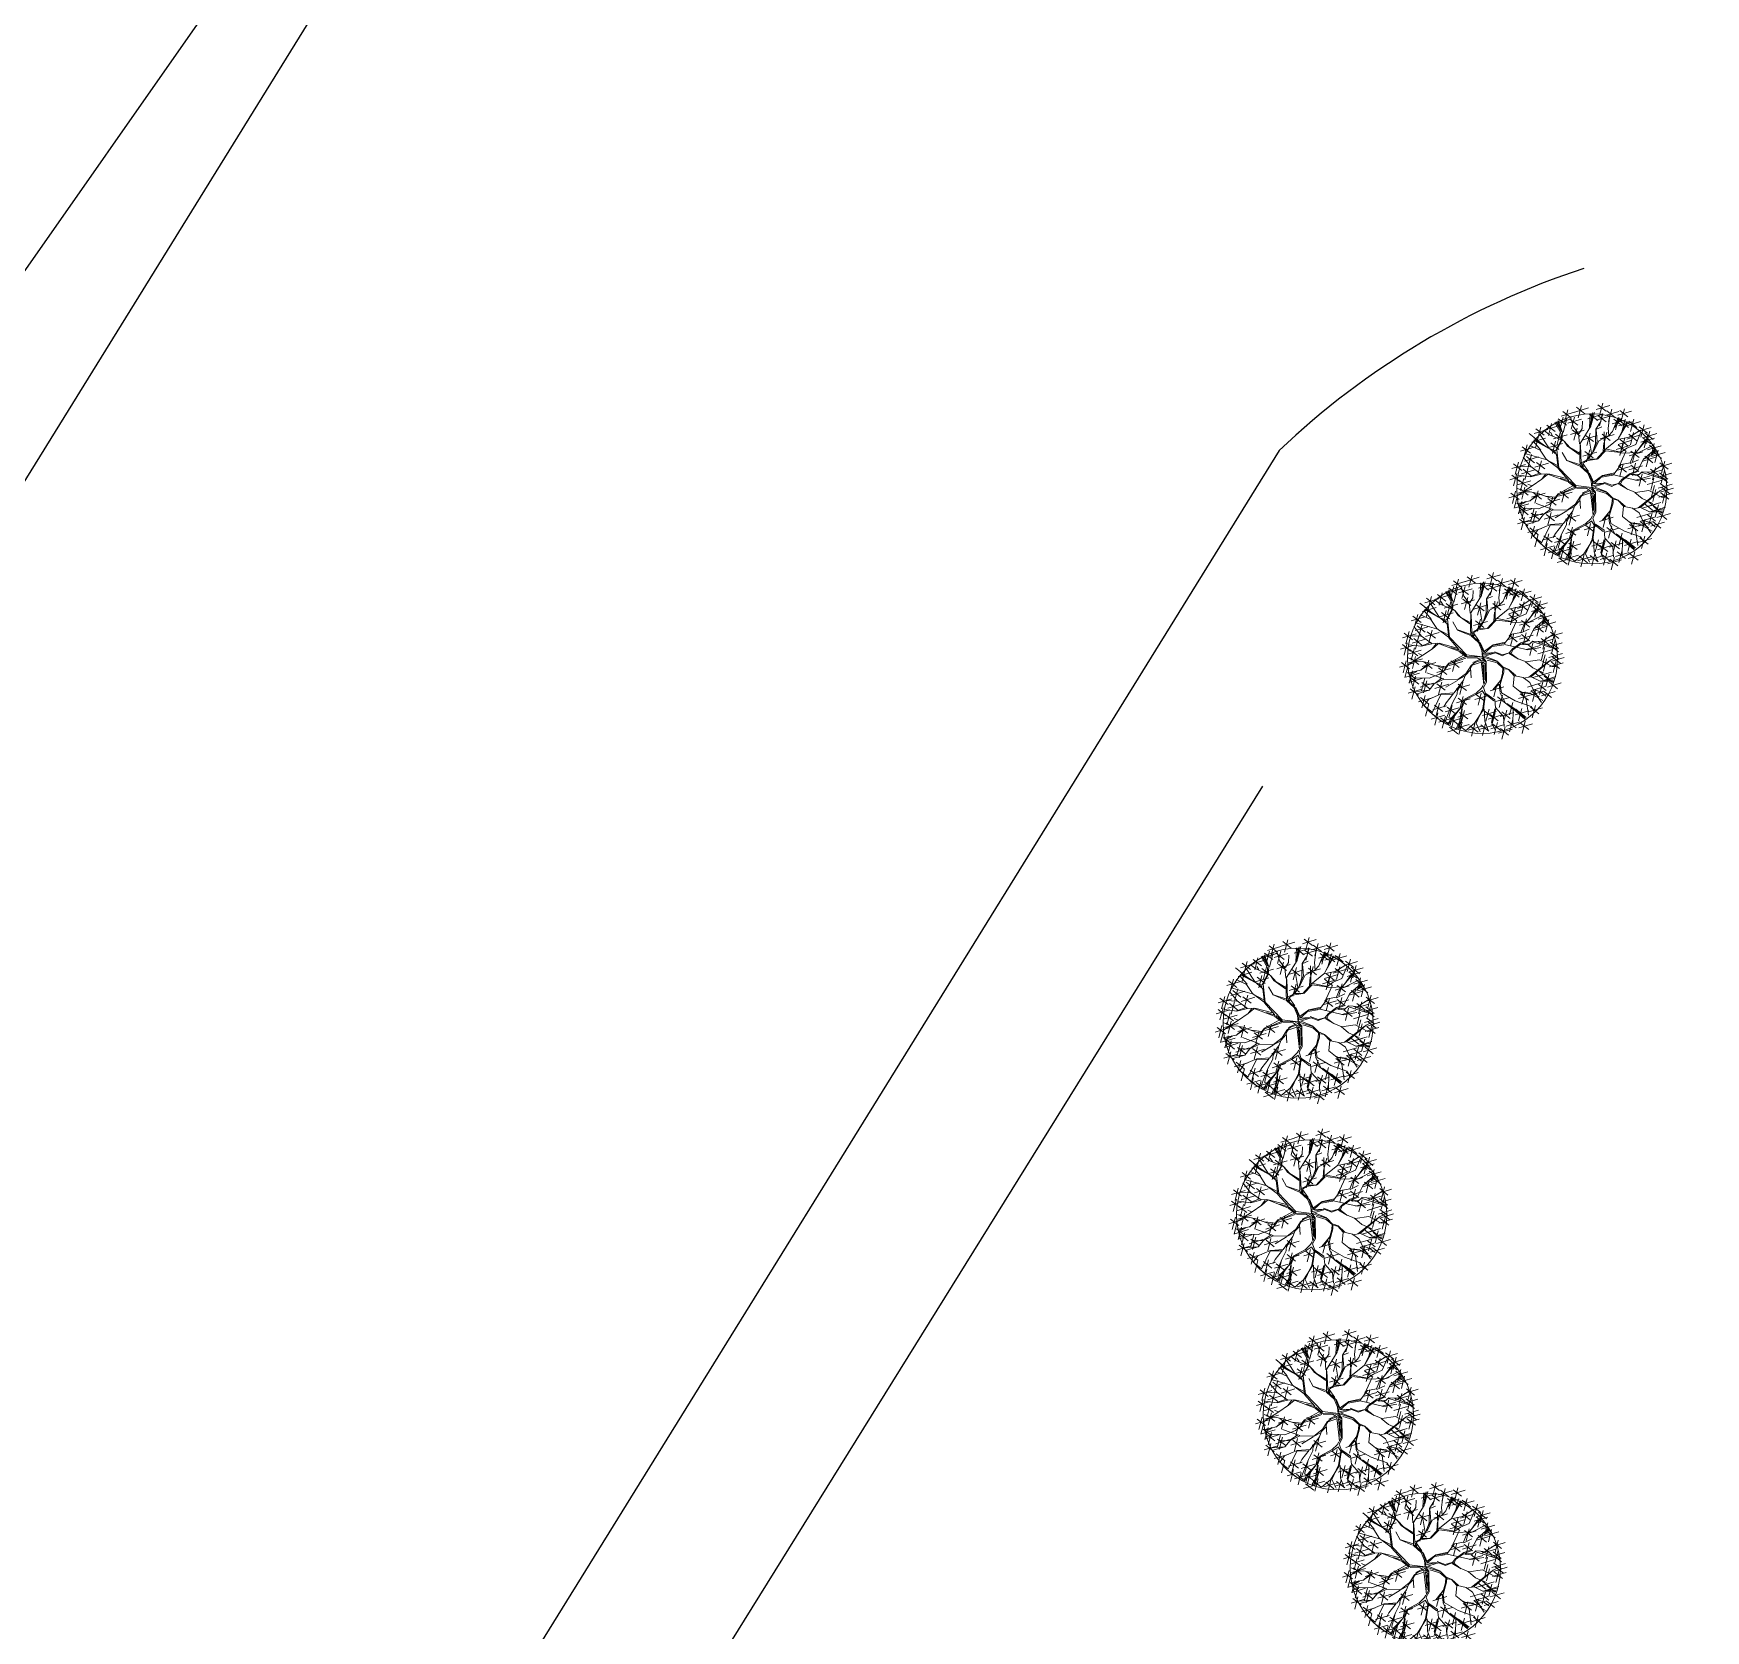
# Model space of a CAD drawing. Header units: metres. Extents: x 324293 to 653279, y 3585589 to 7191434.
# Drawn here: x 334421.24 to 334434.15, y 3600376.55 to 3600388.88 of the extents above; entities that cross this region are included whole.
import ezdxf

# ---------------------------------------------------------------- set-up
doc = ezdxf.new("R2010")
doc.units = ezdxf.units.M
for name, color, linetype in [('cahman', 80, 'Continuous'), ('divar', 255, 'Continuous'), ('masir', 25, 'Continuous'), ('point pump grid', 44, 'Continuous')]:
    doc.layers.add(name, color=color, linetype=linetype)
doc.layers.add('tree 1', color=66, linetype='Continuous', lineweight=5)

# ---------------------------------------------------------------- blocks, each defined once
blk = doc.blocks.new('ugvhd')
at = {"layer": 'tree 1', "color": 92, "linetype": 'ByBlock'}
for p, q in [((3788.282, 582.249), (3788.292, 582.166)), ((3787.991, 582.114), (3788, 582.031)), ((3788.059, 582.115), (3788.068, 582.032)), ((3788.132, 582.04), (3788.091, 582.118)), ((3788.147, 582.033), (3788.098, 582.123)), ((3788.19, 582.158), (3788.105, 582.082)), ((3788.119, 582.14), (3788.215, 582.11)), ((3788.151, 582.165), (3788.16, 582.082)), ((3788.261, 582.217), (3788.176, 582.141)), ((3788.198, 582.082), (3788.183, 582.112)), ((3788.19, 582.198), (3788.286, 582.168)), ((3788.204, 582.107), (3788.196, 582.164)), ((3788.222, 582.224), (3788.231, 582.141)), ((3788.297, 582.056), (3788.24, 582.174)), ((3788.329, 582.195), (3788.243, 582.119)), ((3788.257, 582.176), (3788.354, 582.146)), ((3788.289, 582.202), (3788.299, 582.119)), ((3788.297, 582.136), (3788.289, 582.187)), ((3788.297, 582.187), (3788.302, 582.138)), ((3788.299, 582.063), (3788.297, 582.136)), ((3788.299, 582.043), (3788.307, 582.19)), ((3788.345, 582.102), (3788.317, 582.187)), ((3788.348, 582.105), (3788.359, 582.195)), ((3788.439, 582.234), (3788.354, 582.158)), ((3788.368, 582.216), (3788.464, 582.186)), ((3788.387, 582.027), (3788.436, 582.195)), ((3788.4, 582.241), (3788.409, 582.158)), ((3788.488, 582.165), (3788.402, 582.089)), ((3788.416, 582.146), (3788.513, 582.116)), ((3788.448, 582.172), (3788.458, 582.089)), ((3788.5, 582.1), (3788.467, 582.192)), ((3788.503, 582.102), (3788.542, 582.172)), ((3788.589, 582.133), (3788.504, 582.058)), ((3788.593, 582.221), (3788.507, 582.145)), ((3788.517, 582.115), (3788.614, 582.085)), ((3788.521, 582.202), (3788.618, 582.172)), ((3788.55, 582.141), (3788.559, 582.058)), ((3788.553, 582.228), (3788.563, 582.145)), ((3788.57, 582.058), (3788.611, 582.148)), ((3788.676, 582.186), (3788.591, 582.11)), ((3788.681, 582.116), (3788.596, 582.041)), ((3788.605, 582.167), (3788.702, 582.137)), ((3788.637, 582.193), (3788.647, 582.11)), ((3788.642, 582.124), (3788.651, 582.041)), ((3788.803, 582.117), (3788.718, 582.041)), ((3788.764, 582.124), (3788.773, 582.041)), ((3787.944, 582.031), (3787.858, 581.955)), ((3787.872, 582.012), (3787.969, 581.983)), ((3787.904, 582.038), (3787.914, 581.955)), ((3788.03, 582.106), (3787.945, 582.031)), ((3787.958, 582.088), (3788.055, 582.058)), ((3788.05, 582.031), (3787.965, 581.955)), ((3787.979, 582.012), (3788.075, 581.982)), ((3788.049, 581.979), (3787.995, 582.038)), ((3788.011, 582.038), (3788.02, 581.955)), ((3788.098, 582.107), (3788.013, 582.032)), ((3788.132, 582.022), (3788.021, 582.058)), ((3788.027, 582.089), (3788.123, 582.059)), ((3788.075, 581.914), (3788.049, 581.979)), ((3788.134, 582.027), (3788.07, 582.107)), ((3788.08, 582.107), (3788.132, 582.04)), ((3788.215, 582.062), (3788.13, 581.986)), ((3788.191, 581.999), (3788.134, 582.027)), ((3788.144, 582.044), (3788.24, 582.014)), ((3788.191, 582.004), (3788.147, 582.033)), ((3788.176, 582.069), (3788.185, 581.986)), ((3788.186, 581.981), (3788.204, 582.107)), ((3788.206, 581.935), (3788.186, 581.981)), ((3788.186, 581.981), (3788.206, 581.914)), ((3788.237, 582.001), (3788.191, 582.004)), ((3788.276, 581.994), (3788.191, 581.999)), ((3788.294, 582.057), (3788.209, 581.981)), ((3788.222, 582.038), (3788.319, 582.008)), ((3788.289, 581.999), (3788.237, 582.001)), ((3788.255, 582.064), (3788.264, 581.981)), ((3788.389, 581.904), (3788.276, 581.994)), ((3788.289, 581.999), (3788.299, 582.063)), ((3788.297, 582.007), (3788.299, 581.989)), ((3788.309, 581.976), (3788.299, 582.043)), ((3788.384, 582.027), (3788.348, 582.105)), ((3788.379, 581.922), (3788.387, 582.025)), ((3788.395, 581.911), (3788.384, 582.027)), ((3788.486, 582.071), (3788.401, 581.995)), ((3788.415, 582.052), (3788.511, 582.022)), ((3788.447, 582.078), (3788.456, 581.995)), ((3788.48, 581.96), (3788.506, 581.997)), ((3788.506, 581.997), (3788.5, 582.1)), ((3788.506, 582.012), (3788.57, 582.061)), ((3788.508, 581.997), (3788.57, 582.058)), ((3788.539, 581.971), (3788.624, 582.009)), ((3788.61, 582.098), (3788.706, 582.068)), ((3788.624, 582.009), (3788.753, 582.069)), ((3788.627, 582.012), (3788.631, 582.045)), ((3788.647, 581.927), (3788.673, 581.999)), ((3788.734, 582.073), (3788.649, 581.997)), ((3788.663, 582.054), (3788.759, 582.024)), ((3788.673, 581.999), (3788.693, 582.027)), ((3788.693, 582.027), (3788.704, 582.097)), ((3788.695, 582.08), (3788.704, 581.997)), ((3788.731, 582.099), (3788.828, 582.069)), ((3788.737, 581.963), (3788.802, 582.03)), ((3788.755, 582.066), (3788.851, 582.037)), ((3788.845, 582.033), (3788.76, 581.957)), ((3788.76, 581.989), (3788.807, 582.022)), ((3788.76, 581.983), (3788.812, 582.012)), ((3788.774, 582.015), (3788.871, 581.985)), ((3788.868, 581.989), (3788.782, 581.914)), ((3788.802, 581.955), (3788.843, 581.986)), ((3788.806, 582.041), (3788.816, 581.957)), ((3788.828, 581.997), (3788.838, 581.914)), ((3787.837, 581.897), (3787.751, 581.821)), ((3787.765, 581.878), (3787.862, 581.848)), ((3787.797, 581.904), (3787.807, 581.821)), ((3787.909, 581.852), (3787.824, 581.776)), ((3787.935, 581.914), (3787.849, 581.838)), ((3787.863, 581.895), (3787.96, 581.865)), ((3787.87, 581.859), (3787.879, 581.776)), ((3787.972, 581.862), (3787.871, 581.906)), ((3787.972, 581.865), (3787.882, 581.909)), ((3787.99, 581.865), (3787.889, 581.919)), ((3787.895, 581.921), (3787.905, 581.838)), ((3788.023, 581.911), (3787.972, 581.94)), ((3788.134, 581.862), (3787.972, 581.862)), ((3788.096, 581.856), (3788.01, 581.78)), ((3788.07, 581.911), (3788.023, 581.911)), ((3788.114, 581.966), (3788.029, 581.891)), ((3788.043, 581.948), (3788.139, 581.918)), ((3788.056, 581.863), (3788.066, 581.78)), ((3788.075, 581.974), (3788.085, 581.891)), ((3788.139, 581.865), (3788.075, 581.914)), ((3788.237, 581.8), (3788.134, 581.862)), ((3788.266, 581.77), (3788.145, 581.852)), ((3788.206, 581.914), (3788.204, 581.826)), ((3788.214, 581.821), (3788.206, 581.935)), ((3788.307, 581.88), (3788.271, 581.945)), ((3788.281, 581.777), (3788.304, 581.878)), ((3788.291, 581.775), (3788.307, 581.88)), ((3788.397, 581.906), (3788.309, 581.976)), ((3788.438, 581.713), (3788.389, 581.904)), ((3788.433, 581.788), (3788.397, 581.906)), ((3788.431, 581.806), (3788.474, 581.95)), ((3788.438, 581.79), (3788.454, 581.852)), ((3788.446, 581.782), (3788.48, 581.96)), ((3788.482, 581.953), (3788.539, 581.971)), ((3788.49, 581.968), (3788.542, 581.973)), ((3788.606, 581.806), (3788.637, 581.875)), ((3788.704, 581.966), (3788.619, 581.891)), ((3788.631, 581.839), (3788.65, 581.922)), ((3788.633, 581.948), (3788.73, 581.918)), ((3788.644, 581.849), (3788.654, 581.766)), ((3788.65, 581.922), (3788.737, 581.963)), ((3788.655, 581.937), (3788.735, 581.96)), ((3788.665, 581.974), (3788.675, 581.891)), ((3788.681, 581.816), (3788.753, 581.87)), ((3788.696, 581.767), (3788.727, 581.909)), ((3788.753, 581.87), (3788.802, 581.955)), ((3788.853, 581.894), (3788.768, 581.819)), ((3788.771, 581.9), (3788.868, 581.87)), ((3788.774, 581.811), (3788.817, 581.888)), ((3788.781, 581.876), (3788.878, 581.846)), ((3788.796, 581.971), (3788.893, 581.941)), ((3788.814, 581.902), (3788.823, 581.819)), ((3788.836, 581.819), (3788.897, 581.901)), ((3788.836, 581.819), (3788.91, 581.886)), ((3788.944, 581.948), (3788.859, 581.872)), ((3788.872, 581.929), (3788.969, 581.899)), ((3788.905, 581.955), (3788.914, 581.872)), ((3788.921, 581.849), (3788.93, 581.766)), ((3787.784, 581.725), (3787.698, 581.649)), ((3787.744, 581.732), (3787.754, 581.649)), ((3787.84, 581.81), (3787.755, 581.734)), ((3787.769, 581.791), (3787.865, 581.761)), ((3787.868, 581.727), (3787.782, 581.651)), ((3787.918, 581.692), (3787.799, 581.713)), ((3787.801, 581.817), (3787.81, 581.734)), ((3787.913, 581.736), (3787.817, 581.78)), ((3787.828, 581.734), (3787.838, 581.651)), ((3787.9, 581.814), (3787.838, 581.839)), ((3787.838, 581.833), (3787.934, 581.804)), ((3787.972, 581.814), (3787.9, 581.814)), ((3787.962, 581.7), (3787.913, 581.736)), ((3787.969, 581.811), (3787.931, 581.783)), ((3788.018, 581.745), (3787.932, 581.669)), ((3787.946, 581.727), (3788.043, 581.697)), ((3788.08, 581.667), (3787.954, 581.749)), ((3788.039, 581.746), (3787.959, 581.7)), ((3788.07, 581.757), (3787.972, 581.814)), ((3788.049, 581.754), (3787.972, 581.811)), ((3787.978, 581.752), (3787.988, 581.669)), ((3788.024, 581.837), (3788.121, 581.807)), ((3788.134, 581.736), (3788.039, 581.746)), ((3788.129, 581.744), (3788.049, 581.754)), ((3788.152, 581.744), (3788.067, 581.818)), ((3788.147, 581.739), (3788.07, 581.757)), ((3788.209, 581.789), (3788.123, 581.713)), ((3788.137, 581.77), (3788.234, 581.741)), ((3788.201, 581.739), (3788.142, 581.739)), ((3788.222, 581.749), (3788.147, 581.739)), ((3788.169, 581.796), (3788.179, 581.713)), ((3788.227, 581.749), (3788.173, 581.685)), ((3788.212, 581.746), (3788.173, 581.685)), ((3788.258, 581.77), (3788.222, 581.749)), ((3788.26, 581.759), (3788.227, 581.749)), ((3788.289, 581.767), (3788.237, 581.8)), ((3788.26, 581.759), (3788.291, 581.687)), ((3788.279, 581.741), (3788.266, 581.77)), ((3788.299, 581.677), (3788.281, 581.764)), ((3788.304, 581.685), (3788.289, 581.767)), ((3788.384, 581.597), (3788.438, 581.713)), ((3788.446, 581.777), (3788.433, 581.788)), ((3788.449, 581.705), (3788.436, 581.775)), ((3788.454, 581.705), (3788.446, 581.777)), ((3788.454, 581.733), (3788.57, 581.8)), ((3788.459, 581.718), (3788.552, 581.78)), ((3788.462, 581.705), (3788.575, 581.795)), ((3788.584, 581.787), (3788.499, 581.711)), ((3788.513, 581.768), (3788.61, 581.738)), ((3788.545, 581.794), (3788.555, 581.711)), ((3788.57, 581.8), (3788.621, 581.806)), ((3788.575, 581.795), (3788.642, 581.8)), ((3788.684, 581.842), (3788.598, 581.766)), ((3788.612, 581.824), (3788.709, 581.794)), ((3788.621, 581.806), (3788.631, 581.839)), ((3788.642, 581.8), (3788.681, 581.816)), ((3788.642, 581.669), (3788.699, 581.765)), ((3788.65, 581.669), (3788.745, 581.718)), ((3788.699, 581.765), (3788.771, 581.811)), ((3788.701, 581.783), (3788.774, 581.814)), ((3788.799, 581.787), (3788.713, 581.711)), ((3788.727, 581.768), (3788.824, 581.738)), ((3788.748, 581.638), (3788.81, 581.721)), ((3788.759, 581.794), (3788.769, 581.711)), ((3788.768, 581.646), (3788.815, 581.726)), ((3788.771, 581.811), (3788.836, 581.819)), ((3788.81, 581.721), (3788.9, 581.785)), ((3788.815, 581.721), (3788.975, 581.703)), ((3788.953, 581.713), (3788.868, 581.637)), ((3788.96, 581.842), (3788.875, 581.766)), ((3788.888, 581.824), (3788.985, 581.794)), ((3788.9, 581.785), (3788.957, 581.788)), ((3788.914, 581.72), (3788.923, 581.637)), ((3788.929, 581.764), (3789.026, 581.734)), ((3788.961, 581.79), (3788.971, 581.707)), ((3787.712, 581.707), (3787.809, 581.677)), ((3787.817, 581.619), (3787.732, 581.543)), ((3787.745, 581.6), (3787.842, 581.57)), ((3787.854, 581.676), (3787.769, 581.6)), ((3787.778, 581.626), (3787.787, 581.543)), ((3787.782, 581.657), (3787.879, 581.628)), ((3787.786, 581.628), (3787.936, 581.623)), ((3787.944, 581.623), (3787.789, 581.636)), ((3787.882, 581.697), (3787.791, 581.687)), ((3787.796, 581.708), (3787.893, 581.678)), ((3787.797, 581.697), (3787.848, 581.7)), ((3787.815, 581.683), (3787.824, 581.6)), ((3787.951, 581.623), (3787.887, 581.556)), ((3787.981, 581.6), (3787.895, 581.524)), ((3787.909, 581.582), (3788.006, 581.552)), ((3787.959, 581.7), (3787.918, 581.692)), ((3788.024, 581.591), (3787.939, 581.515)), ((3787.941, 581.607), (3787.951, 581.524)), ((3788.075, 581.667), (3787.951, 581.623)), ((3787.985, 581.598), (3787.994, 581.515)), ((3788.062, 581.659), (3788.021, 581.548)), ((3788.075, 581.656), (3788.026, 581.55)), ((3788.031, 581.703), (3788.091, 581.672)), ((3788.173, 581.685), (3788.075, 581.667)), ((3788.078, 581.659), (3788.168, 581.679)), ((3788.338, 581.607), (3788.258, 581.576)), ((3788.346, 581.597), (3788.261, 581.574)), ((3788.348, 581.599), (3788.297, 581.672)), ((3788.343, 581.617), (3788.299, 581.677)), ((3788.384, 581.597), (3788.302, 581.525)), ((3788.345, 581.628), (3788.304, 581.685)), ((3788.305, 581.535), (3788.356, 581.605)), ((3788.369, 581.599), (3788.305, 581.535)), ((3788.387, 581.597), (3788.343, 581.617)), ((3788.387, 581.597), (3788.345, 581.628)), ((3788.369, 581.579), (3788.351, 581.476)), ((3788.384, 581.597), (3788.354, 581.471)), ((3788.384, 581.597), (3788.449, 581.705)), ((3788.384, 581.597), (3788.4, 581.553)), ((3788.402, 581.612), (3788.397, 581.597)), ((3788.397, 581.597), (3788.407, 581.556)), ((3788.407, 581.556), (3788.413, 581.597)), ((3788.413, 581.628), (3788.454, 581.697)), ((3788.413, 581.605), (3788.464, 581.638)), ((3788.413, 581.597), (3788.413, 581.628)), ((3788.415, 581.594), (3788.454, 581.625)), ((3788.418, 581.589), (3788.567, 581.473)), ((3788.426, 581.584), (3788.485, 581.633)), ((3788.454, 581.625), (3788.49, 581.638)), ((3788.485, 581.633), (3788.511, 581.633)), ((3788.49, 581.638), (3788.57, 581.638)), ((3788.511, 581.633), (3788.575, 581.587)), ((3788.526, 581.625), (3788.58, 581.636)), ((3788.562, 581.638), (3788.642, 581.669)), ((3788.57, 581.638), (3788.622, 581.628)), ((3788.591, 581.638), (3788.645, 581.669)), ((3788.622, 581.628), (3788.748, 581.638)), ((3788.711, 581.641), (3788.626, 581.565)), ((3788.639, 581.623), (3788.736, 581.593)), ((3788.665, 581.628), (3788.72, 581.625)), ((3788.672, 581.649), (3788.681, 581.565)), ((3788.707, 581.633), (3788.745, 581.612)), ((3788.806, 581.581), (3788.721, 581.506)), ((3788.745, 581.612), (3788.823, 581.607)), ((3788.756, 581.641), (3788.851, 581.651)), ((3788.767, 581.589), (3788.776, 581.506)), ((3788.823, 581.607), (3788.982, 581.579)), ((3788.914, 581.619), (3788.829, 581.543)), ((3788.842, 581.6), (3788.939, 581.57)), ((3788.851, 581.651), (3788.887, 581.648)), ((3788.875, 581.626), (3788.884, 581.543)), ((3788.881, 581.695), (3788.978, 581.665)), ((3789.013, 581.619), (3788.928, 581.543)), ((3789.024, 581.683), (3788.939, 581.607)), ((3788.942, 581.6), (3789.038, 581.57)), ((3788.953, 581.665), (3789.049, 581.635)), ((3788.974, 581.626), (3788.983, 581.543)), ((3788.985, 581.69), (3788.994, 581.607)), ((3787.812, 581.524), (3787.727, 581.448)), ((3787.74, 581.506), (3787.837, 581.476)), ((3787.831, 581.459), (3787.745, 581.383)), ((3787.773, 581.531), (3787.782, 581.448)), ((3787.87, 581.456), (3787.785, 581.38)), ((3787.887, 581.556), (3787.791, 581.509)), ((3787.791, 581.466), (3787.801, 581.383)), ((3787.907, 581.481), (3787.807, 581.496)), ((3787.908, 581.563), (3787.822, 581.487)), ((3787.831, 581.463), (3787.84, 581.38)), ((3787.836, 581.545), (3787.933, 581.515)), ((3787.868, 581.57), (3787.878, 581.487)), ((3788, 581.45), (3787.879, 581.434)), ((3787.969, 581.525), (3787.907, 581.481)), ((3788.013, 581.478), (3787.927, 581.402)), ((3787.941, 581.459), (3788.038, 581.429)), ((3788.029, 581.545), (3787.949, 581.424)), ((3787.953, 581.572), (3788.049, 581.542)), ((3788.026, 581.55), (3787.969, 581.525)), ((3787.973, 581.485), (3787.983, 581.402)), ((3788.15, 581.499), (3787.998, 581.517)), ((3788.057, 581.44), (3788, 581.45)), ((3788.106, 581.494), (3788.057, 581.44)), ((3788.165, 581.501), (3788.08, 581.425)), ((3788.093, 581.482), (3788.19, 581.453)), ((3788.201, 581.504), (3788.106, 581.494)), ((3788.126, 581.508), (3788.135, 581.425)), ((3788.207, 581.501), (3788.145, 581.318)), ((3788.258, 581.576), (3788.189, 581.504)), ((3788.261, 581.574), (3788.201, 581.504)), ((3788.212, 581.504), (3788.274, 581.576)), ((3788.286, 581.471), (3788.245, 581.434)), ((3788.274, 581.455), (3788.245, 581.432)), ((3788.292, 581.465), (3788.274, 581.455)), ((3788.299, 581.538), (3788.286, 581.471)), ((3788.302, 581.525), (3788.292, 581.465)), ((3788.354, 581.471), (3788.369, 581.406)), ((3788.387, 581.553), (3788.364, 581.473)), ((3788.364, 581.473), (3788.374, 581.411)), ((3788.4, 581.553), (3788.539, 581.465)), ((3788.418, 581.576), (3788.534, 581.488)), ((3788.42, 581.55), (3788.418, 581.576)), ((3788.531, 581.478), (3788.42, 581.55)), ((3788.534, 581.488), (3788.433, 581.553)), ((3788.567, 581.473), (3788.531, 581.478)), ((3788.539, 581.465), (3788.588, 581.462)), ((3788.575, 581.473), (3788.601, 581.473)), ((3788.588, 581.462), (3788.621, 581.421)), ((3788.601, 581.473), (3788.655, 581.486)), ((3788.613, 581.458), (3788.631, 581.421)), ((3788.616, 581.458), (3788.668, 581.483)), ((3788.706, 581.471), (3788.621, 581.395)), ((3788.635, 581.453), (3788.731, 581.423)), ((3788.655, 581.486), (3788.753, 581.543)), ((3788.667, 581.478), (3788.676, 581.395)), ((3788.668, 581.483), (3788.75, 581.535)), ((3788.735, 581.563), (3788.831, 581.533)), ((3788.75, 581.535), (3788.82, 581.522)), ((3788.753, 581.543), (3788.812, 581.53)), ((3788.812, 581.53), (3788.943, 581.543)), ((3788.898, 581.512), (3788.813, 581.436)), ((3788.82, 581.522), (3788.925, 581.478)), ((3788.918, 581.47), (3788.822, 581.517)), ((3788.826, 581.494), (3788.923, 581.464)), ((3788.936, 581.553), (3788.828, 581.532)), ((3788.859, 581.519), (3788.868, 581.436)), ((3788.975, 581.557), (3788.89, 581.481)), ((3788.985, 581.479), (3788.9, 581.403)), ((3788.904, 581.538), (3789, 581.508)), ((3788.914, 581.46), (3789.011, 581.43)), ((3788.964, 581.458), (3788.918, 581.47)), ((3788.969, 581.465), (3788.921, 581.476)), ((3788.925, 581.478), (3788.975, 581.476)), ((3788.936, 581.564), (3788.945, 581.481)), ((3788.985, 581.548), (3788.936, 581.553)), ((3788.943, 581.543), (3788.982, 581.53)), ((3788.946, 581.486), (3788.956, 581.403)), ((3788.985, 581.54), (3788.954, 581.545)), ((3789.04, 581.517), (3788.955, 581.441)), ((3789.001, 581.524), (3789.01, 581.441)), ((3787.759, 581.44), (3787.856, 581.41)), ((3787.798, 581.438), (3787.895, 581.408)), ((3787.853, 581.434), (3787.81, 581.424)), ((3787.895, 581.377), (3787.81, 581.301)), ((3787.879, 581.434), (3787.815, 581.416)), ((3787.823, 581.358), (3787.92, 581.328)), ((3787.949, 581.424), (3787.838, 581.357)), ((3787.924, 581.322), (3787.838, 581.246)), ((3787.931, 581.44), (3787.84, 581.437)), ((3787.856, 581.384), (3787.865, 581.301)), ((3787.975, 581.365), (3787.859, 581.329)), ((3787.91, 581.334), (3787.859, 581.324)), ((3787.866, 581.313), (3787.91, 581.334)), ((3787.872, 581.303), (3787.967, 581.36)), ((3787.884, 581.329), (3787.894, 581.246)), ((3787.99, 581.362), (3787.904, 581.286)), ((3787.918, 581.344), (3788.015, 581.314)), ((3787.95, 581.369), (3787.96, 581.286)), ((3788.078, 581.357), (3787.975, 581.365)), ((3788.06, 581.437), (3788, 581.398)), ((3788.07, 581.318), (3788.021, 581.12)), ((3788.108, 581.42), (3788.023, 581.344)), ((3788.065, 581.321), (3788.029, 581.256)), ((3788.036, 581.402), (3788.133, 581.372)), ((3788.109, 581.334), (3788.065, 581.321)), ((3788.151, 581.33), (3788.065, 581.254)), ((3788.069, 581.427), (3788.078, 581.344)), ((3788.145, 581.318), (3788.075, 581.239)), ((3788.127, 581.396), (3788.078, 581.357)), ((3788.079, 581.312), (3788.176, 581.282)), ((3788.083, 581.354), (3788.127, 581.386)), ((3788.127, 581.386), (3788.101, 581.334)), ((3788.137, 581.393), (3788.109, 581.334)), ((3788.111, 581.337), (3788.121, 581.254)), ((3788.204, 581.427), (3788.127, 581.396)), ((3788.209, 581.422), (3788.137, 581.393)), ((3788.245, 581.432), (3788.204, 581.427)), ((3788.24, 581.416), (3788.209, 581.422)), ((3788.248, 581.354), (3788.235, 581.28)), ((3788.24, 581.432), (3788.248, 581.354)), ((3788.248, 581.344), (3788.25, 581.429)), ((3788.364, 581.403), (3788.359, 581.365)), ((3788.359, 581.365), (3788.372, 581.293)), ((3788.372, 581.396), (3788.361, 581.367)), ((3788.361, 581.367), (3788.379, 581.303)), ((3788.369, 581.406), (3788.4, 581.388)), ((3788.374, 581.411), (3788.41, 581.393)), ((3788.4, 581.388), (3788.498, 581.36)), ((3788.41, 581.393), (3788.485, 581.37)), ((3788.565, 581.388), (3788.47, 581.375)), ((3788.583, 581.402), (3788.497, 581.326)), ((3788.498, 581.37), (3788.552, 581.326)), ((3788.498, 581.36), (3788.549, 581.318)), ((3788.5, 581.37), (3788.565, 581.388)), ((3788.511, 581.383), (3788.608, 581.353)), ((3788.549, 581.318), (3788.544, 581.19)), ((3788.633, 581.319), (3788.547, 581.243)), ((3788.555, 581.324), (3788.603, 581.246)), ((3788.593, 581.326), (3788.603, 581.243)), ((3788.619, 581.419), (3788.624, 581.334)), ((3788.621, 581.421), (3788.737, 581.37)), ((3788.624, 581.334), (3788.673, 581.295)), ((3788.635, 581.334), (3788.627, 581.416)), ((3788.631, 581.421), (3788.735, 581.378)), ((3788.783, 581.351), (3788.697, 581.275)), ((3788.711, 581.332), (3788.808, 581.303)), ((3788.73, 581.367), (3788.812, 581.311)), ((3788.735, 581.378), (3788.861, 581.362)), ((3788.737, 581.37), (3788.869, 581.372)), ((3788.743, 581.358), (3788.753, 581.275)), ((3788.893, 581.316), (3788.808, 581.24)), ((3788.812, 581.311), (3788.864, 581.244)), ((3788.854, 581.323), (3788.863, 581.24)), ((3788.944, 581.386), (3788.859, 581.31)), ((3788.861, 581.362), (3788.902, 581.297)), ((3788.869, 581.372), (3788.957, 581.401)), ((3788.872, 581.367), (3788.969, 581.337)), ((3788.905, 581.393), (3788.914, 581.31)), ((3787.852, 581.304), (3787.949, 581.274)), ((3787.969, 581.231), (3787.884, 581.156)), ((3787.898, 581.213), (3787.994, 581.183)), ((3787.93, 581.239), (3787.939, 581.156)), ((3788.029, 581.256), (3787.931, 581.21)), ((3788.038, 581.192), (3787.953, 581.116)), ((3788.052, 581.268), (3787.967, 581.192)), ((3787.981, 581.249), (3788.077, 581.219)), ((3787.999, 581.199), (3788.008, 581.116)), ((3788.013, 581.275), (3788.022, 581.192)), ((3788.047, 581.282), (3788.016, 581.13)), ((3788.021, 581.184), (3788.031, 581.101)), ((3788.131, 581.233), (3788.045, 581.157)), ((3788.059, 581.215), (3788.156, 581.185)), ((3788.107, 581.181), (3788.204, 581.151)), ((3788.312, 581.182), (3788.121, 581.122)), ((3788.134, 581.128), (3788.328, 581.197)), ((3788.165, 581.197), (3788.158, 581.084)), ((3788.235, 581.28), (3788.165, 581.197)), ((3788.248, 581.21), (3788.235, 581.115)), ((3788.237, 581.285), (3788.248, 581.21)), ((3788.315, 581.182), (3788.307, 581.104)), ((3788.356, 581.228), (3788.315, 581.182)), ((3788.377, 581.298), (3788.354, 581.233)), ((3788.354, 581.233), (3788.359, 581.169)), ((3788.379, 581.303), (3788.454, 581.267)), ((3788.457, 581.179), (3788.428, 581.117)), ((3788.515, 581.178), (3788.43, 581.102)), ((3788.464, 581.182), (3788.431, 581.112)), ((3788.454, 581.267), (3788.464, 581.182)), ((3788.459, 581.202), (3788.457, 581.179)), ((3788.464, 581.182), (3788.488, 581.122)), ((3788.476, 581.185), (3788.485, 581.102)), ((3788.544, 581.19), (3788.516, 581.058)), ((3788.561, 581.3), (3788.658, 581.27)), ((3788.568, 581.199), (3788.665, 581.169)), ((3788.598, 581.236), (3788.603, 581.156)), ((3788.603, 581.246), (3788.611, 581.169)), ((3788.716, 581.227), (3788.63, 581.151)), ((3788.644, 581.208), (3788.741, 581.178)), ((3788.673, 581.295), (3788.701, 581.205)), ((3788.676, 581.234), (3788.686, 581.151)), ((3788.681, 581.288), (3788.784, 581.259)), ((3788.686, 581.295), (3788.789, 581.262)), ((3788.783, 581.296), (3788.697, 581.22)), ((3788.701, 581.205), (3788.766, 581.156)), ((3788.711, 581.277), (3788.808, 581.248)), ((3788.743, 581.303), (3788.753, 581.22)), ((3788.838, 581.238), (3788.752, 581.162)), ((3788.766, 581.219), (3788.863, 581.19)), ((3788.789, 581.262), (3788.825, 581.207)), ((3788.798, 581.245), (3788.808, 581.162)), ((3788.822, 581.298), (3788.918, 581.268)), ((3787.966, 581.173), (3788.063, 581.144)), ((3788.109, 581.143), (3788.024, 581.067)), ((3788.13, 581.114), (3788.044, 581.039)), ((3788.121, 581.122), (3788.067, 581.089)), ((3788.07, 581.15), (3788.079, 581.067)), ((3788.169, 581.1), (3788.084, 581.024)), ((3788.09, 581.122), (3788.1, 581.039)), ((3788.098, 581.081), (3788.194, 581.052)), ((3788.128, 581.153), (3788.224, 581.123)), ((3788.13, 581.107), (3788.139, 581.024)), ((3788.158, 581.084), (3788.14, 581.058)), ((3788.282, 581.141), (3788.197, 581.065)), ((3788.294, 581.09), (3788.209, 581.015)), ((3788.222, 581.072), (3788.319, 581.042)), ((3788.313, 581.167), (3788.227, 581.091)), ((3788.307, 581.104), (3788.227, 581.017)), ((3788.243, 581.148), (3788.252, 581.065)), ((3788.245, 581.019), (3788.294, 581.084)), ((3788.255, 581.098), (3788.264, 581.015)), ((3788.307, 581.102), (3788.256, 581.014)), ((3788.273, 581.174), (3788.283, 581.091)), ((3788.303, 581.081), (3788.4, 581.052)), ((3788.4, 581.165), (3788.314, 581.089)), ((3788.407, 581.123), (3788.322, 581.047)), ((3788.335, 581.107), (3788.345, 581.024)), ((3788.359, 581.169), (3788.392, 581.115)), ((3788.451, 581.119), (3788.365, 581.043)), ((3788.392, 581.115), (3788.377, 581.055)), ((3788.377, 581.055), (3788.384, 581.001)), ((3788.379, 581.1), (3788.476, 581.07)), ((3788.395, 581.115), (3788.446, 581.006)), ((3788.411, 581.126), (3788.421, 581.043)), ((3788.431, 581.112), (3788.428, 581.004)), ((3788.443, 581.16), (3788.54, 581.13)), ((3788.564, 581.052), (3788.478, 580.976)), ((3788.488, 581.122), (3788.586, 581.04)), ((3788.516, 581.058), (3788.534, 581.019)), ((3788.524, 581.059), (3788.534, 580.976)), ((3788.642, 581.132), (3788.556, 581.056)), ((3788.57, 581.114), (3788.667, 581.084)), ((3788.611, 581.045), (3788.601, 581.151)), ((3788.602, 581.139), (3788.612, 581.056)), ((3788.603, 581.156), (3788.622, 581.048)), ((3788.609, 581.169), (3788.629, 581.048)), ((3788.611, 581.169), (3788.717, 581.107)), ((3788.714, 581.053), (3788.629, 580.977)), ((3788.755, 581.146), (3788.669, 581.07)), ((3788.675, 581.061), (3788.684, 580.977)), ((3788.683, 581.127), (3788.78, 581.098)), ((3788.715, 581.153), (3788.725, 581.07)), ((3788.836, 581.167), (3788.75, 581.091)), ((3788.764, 581.148), (3788.861, 581.119)), ((3788.796, 581.174), (3788.806, 581.091)), ((3788.316, 581.029), (3788.23, 580.953)), ((3788.276, 581.036), (3788.286, 580.953)), ((3788.4, 581.033), (3788.314, 580.957)), ((3788.36, 581.04), (3788.37, 580.957)), ((3788.492, 581.033), (3788.589, 581.003)), ((3788.642, 581.035), (3788.739, 581.005))]:
    blk.add_line(p, q, dxfattribs=at)
at = {"layer": 'tree 1', "color": 92}
blk.add_circle((3788.394, 581.591), 0.6, dxfattribs=at)

msp = doc.modelspace()

# ---------------------------------------------------------------- linework, layer by layer
at = {"layer": 'divar', "elevation": 1313.14403, "flags": 128}
msp.add_lwpolyline([(334383.5446, 3600333.24), (334338.2279, 3600362.053), (334376.664, 3600423.533), (334425.5089, 3600393.245), (334383.5446, 3600333.24)], dxfattribs=at)
at = {"layer": 'masir'}
for p, q in [((334430.85959, 3600385.66058, 1313.25213), (334398.89451, 3600334.0617, 1313.25213)), ((334422.27635, 3600369.46471, 1317.20602), (334430.73289, 3600383.06858, 1317.21713))]:
    msp.add_line(p, q, dxfattribs=at)
msp.add_arc((334435.16136, 3600381.13217, 1317.25321), 6.24593, 108.205635, 133.529726, dxfattribs=at)
at = {"layer": 'point pump grid'}
msp.add_line((334425.90599, 3600393.07183, 1313.25213), (334387.60819, 3600331.218, 1313.25213), dxfattribs=at)

# ---------------------------------------------------------------- block references
at = {"layer": 'cahman', "lineweight": 40, "extrusion": (0.000384589, 0.0004825, 1), "xscale": -0.9659750927401528, "yscale": 0.9659750929107941, "rotation": 58.22240189210668}
for p, zscale in [((336837.50278, 3603199.31809, 3187.10248), 0.9659750930138944), ((336836.65882, 3603198.01039, 3187.10248), 0.9659750930138944), ((336835.23612, 3603195.19382, 3187.10557), 0.9659750930138936), ((336835.3401, 3603193.71453, 3187.10557), 0.9659750930138936), ((336835.54756, 3603192.17225, 3183.07939), 0.9659750930138936), ((336836.21906, 3603190.98897, 3183.07939), 0.9659750930138936)]:
    msp.add_blockref('ugvhd', p, dxfattribs=dict(at, zscale=zscale))

doc.saveas('drawing.dxf')
